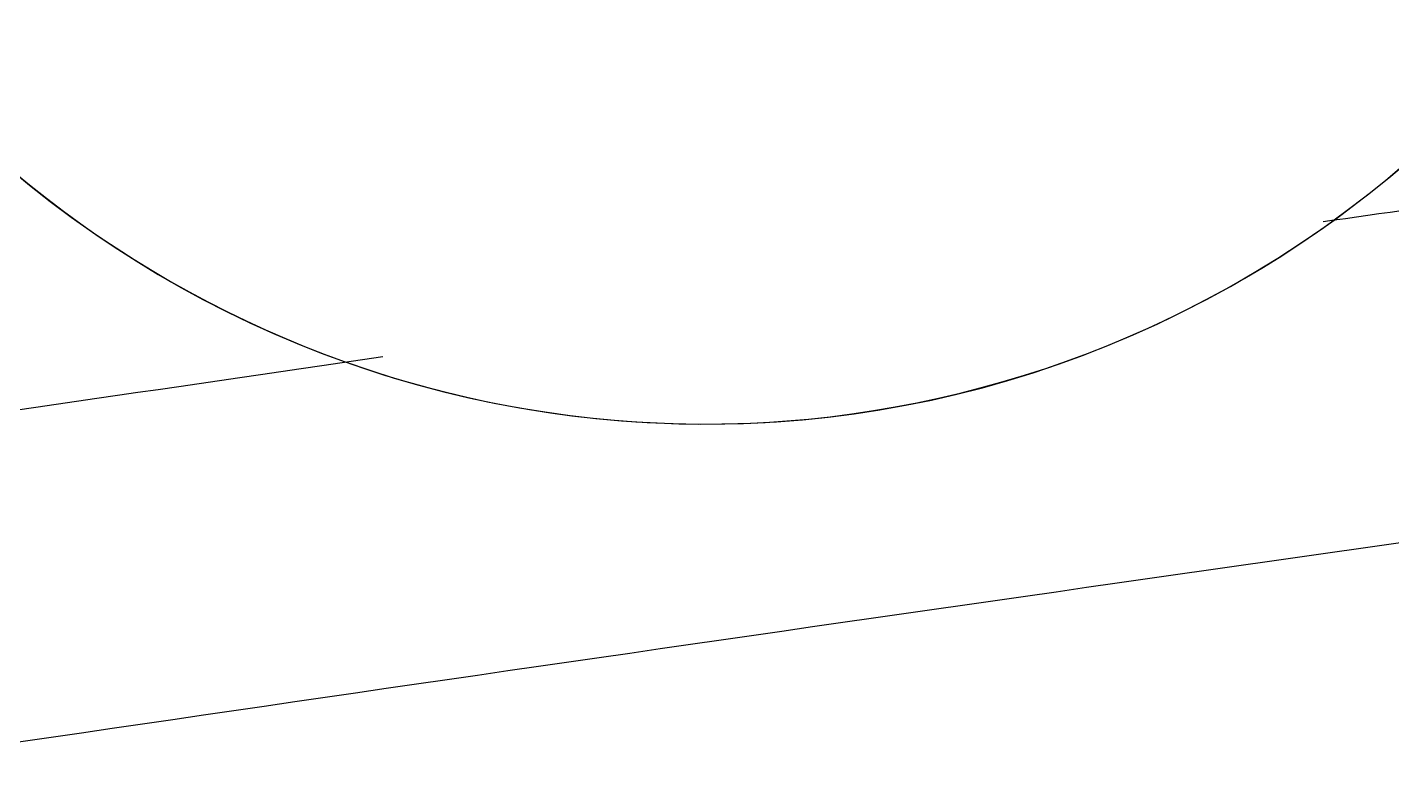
# Model space of a CAD drawing. Extents: x 8663 to 11443, y -20992 to -18942.
# Drawn here: x 9462.081 to 9466.228, y -19532.409 to -19530.128 of the extents above; entities that cross this region are included whole.
import ezdxf

# ---------------------------------------------------------------- set-up
doc = ezdxf.new("R2010")
doc.units = 0
doc.layers.add('1', color=7, linetype='CONTINUOUS')

msp = doc.modelspace()

# ---------------------------------------------------------------- linework, layer by layer
at = {"layer": '1', "color": 7, "linetype": 'CONTINUOUS'}
for end in [32.2923, 359.9992]:
    msp.add_arc((9464.14, -19528.0737), 3.26, 212.2923, end, dxfattribs=at)
for points in [[(9467.105, -19530.5658), (9466.743, -19530.6168), (9466.381, -19530.6681), (9466.0191, -19530.7196)], [(9463.1617, -19531.1301), (9462.4993, -19531.2263), (9461.8371, -19531.3231), (9461.1749, -19531.4206)], [(9467.2446, -19531.555), (9465.2691, -19531.8337), (9463.2943, -19532.1184), (9461.3204, -19532.4089)]]:
    msp.add_open_spline(points, degree=3, dxfattribs=at)

doc.saveas('drawing.dxf')
